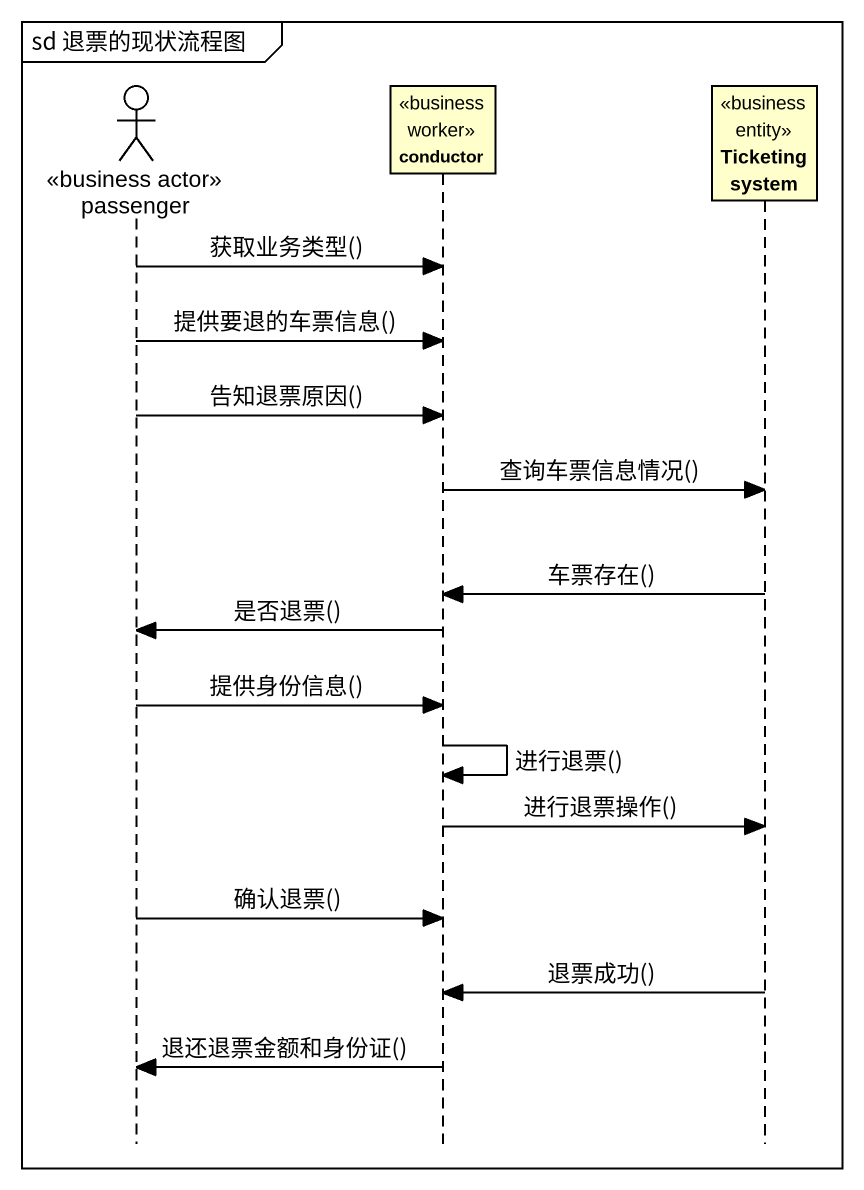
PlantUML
@startuml
mainframe sd 退票的现状流程图
hide footbox
actor passenger <<business actor>>
participant conductor <<business worker>>
participant "Ticketing system" as Ticketing_system <<business entity>>

passenger -> conductor : 获取业务类型()
passenger -> conductor : 提供要退的车票信息()
passenger -> conductor : 告知退票原因()
conductor -> Ticketing_system : 查询车票信息情况()
Ticketing_system -> conductor : 车票存在()
conductor -> passenger : 是否退票()
passenger -> conductor : 提供身份信息()
conductor -> conductor : 进行退票()
conductor -> Ticketing_system : 进行退票操作()
passenger -> conductor : 确认退票()
Ticketing_system -> conductor : 退票成功()
conductor -> passenger : 退还退票金额和身份证()
@enduml
